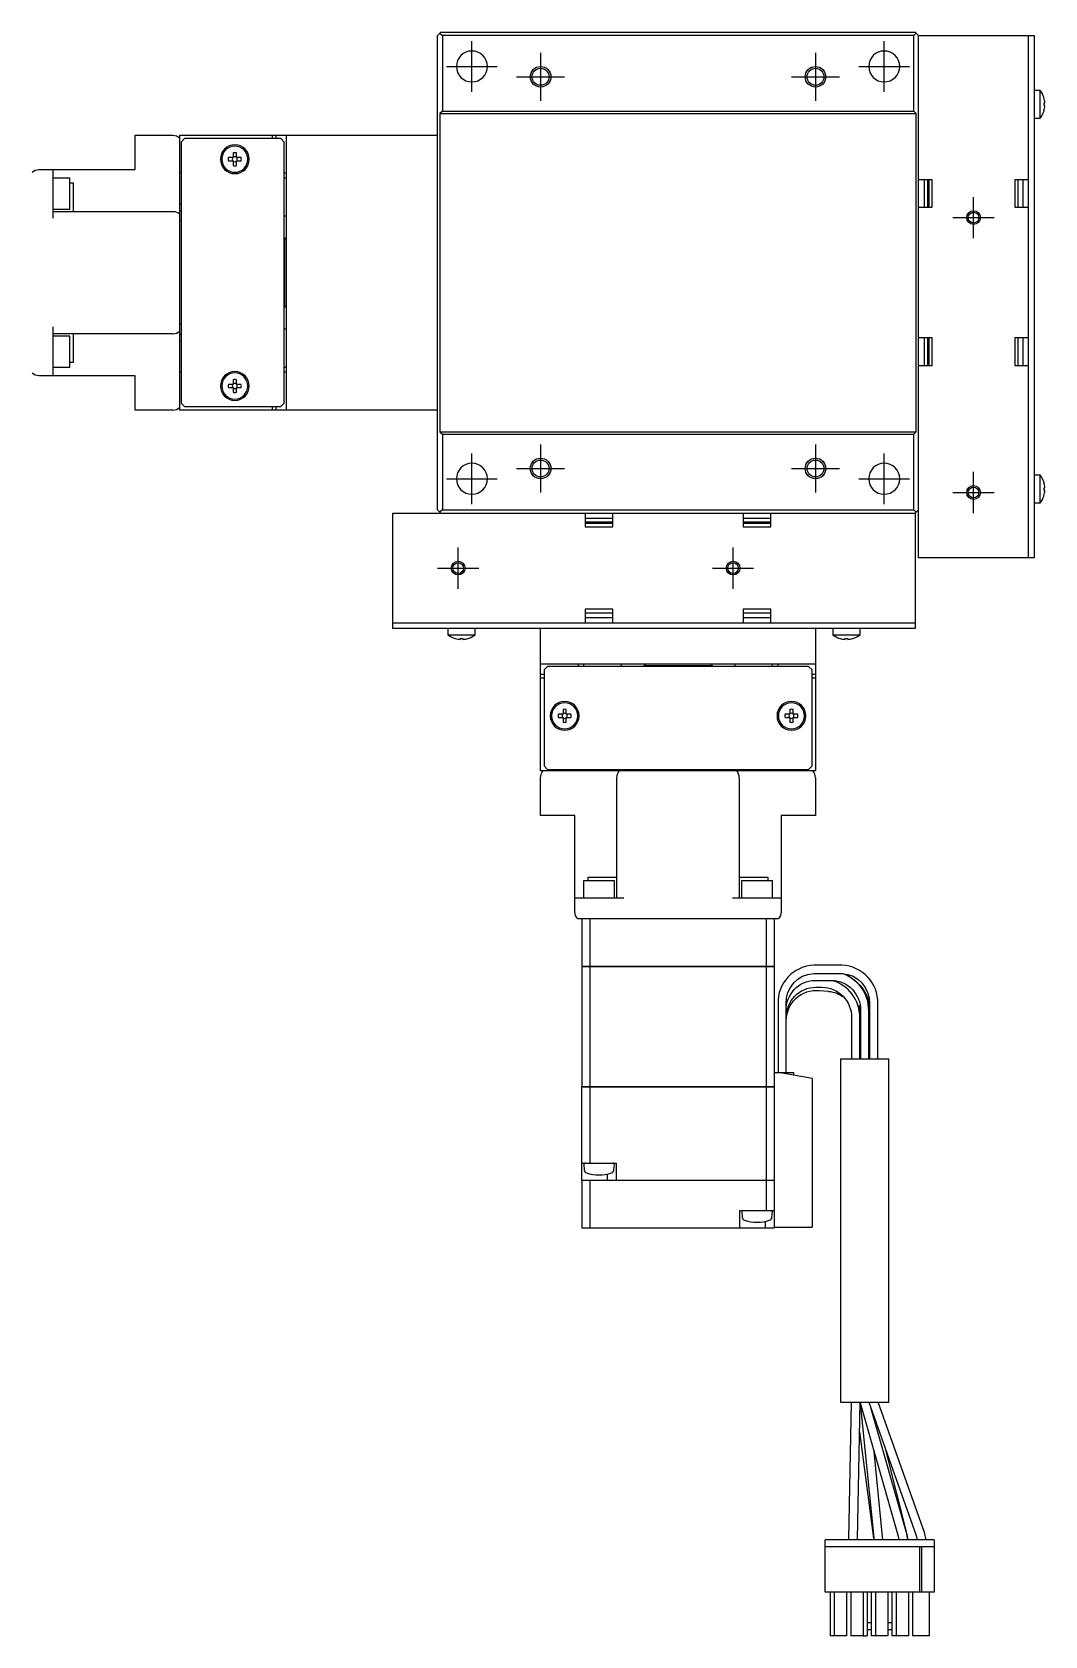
# Model space of a CAD drawing. Extents: x 0 to 721, y -8 to 419.
# Drawn here: x 573.5 to 720.9, y 98.3 to 331.7 of the extents above; entities that cross this region are included whole.
import ezdxf

# ---------------------------------------------------------------- set-up
doc = ezdxf.new("R2010")
doc.units = 0
doc.header["$LTSCALE"] = 0.5
doc.linetypes.add('CENTER', pattern=[50.8, 31.75, -6.35, 6.35, -6.35])
for name, color, linetype in [('MSM_CENTER', 1, 'CENTER'), ('MSM_CONTINUOUS', 7, 'CONTINUOUS'), ('MSM_NARROW', 5, 'CONTINUOUS')]:
    doc.layers.add(name, color=color, linetype=linetype)

msp = doc.modelspace()

# ---------------------------------------------------------------- linework, layer by layer
at = {"layer": 'MSM_CENTER'}
for p, q in [((637.54, 323.03), (637.54, 330.43)), ((697.54, 323.03), (697.54, 330.43)), ((647.54, 328.73), (647.54, 321.73)), ((687.54, 328.73), (687.54, 321.73)), ((633.84, 326.73), (641.24, 326.73)), ((644.04, 325.23), (651.04, 325.23)), ((684.04, 325.23), (691.04, 325.23)), ((693.84, 326.73), (701.24, 326.73)), ((710.54, 301.73), (710.54, 307.73)), ((707.54, 304.73), (713.54, 304.73)), ((647.54, 271.73), (647.54, 264.73)), ((687.54, 271.73), (687.54, 264.73)), ((637.54, 263.03), (637.54, 270.43)), ((697.54, 263.03), (697.54, 270.43)), ((633.84, 266.73), (641.24, 266.73)), ((644.04, 268.23), (651.04, 268.23)), ((684.04, 268.23), (691.04, 268.23)), ((693.84, 266.73), (701.24, 266.73)), ((710.54, 261.73), (710.54, 267.73)), ((707.54, 264.73), (713.54, 264.73)), ((635.54, 250.73), (635.54, 256.73)), ((675.54, 250.73), (675.54, 256.73)), ((632.54, 253.73), (638.54, 253.73)), ((672.54, 253.73), (678.54, 253.73))]:
    msp.add_line(p, q, dxfattribs=at)
at = {"layer": 'MSM_CONTINUOUS'}
for p, q in [((632.54, 331.23), (632.89, 331.58)), ((632.89, 331.58), (633.04, 331.73)), ((632.89, 331.58), (633.24, 331.23)), ((633.04, 331.73), (702.04, 331.73)), ((701.84, 331.23), (702.19, 331.58)), ((702.04, 331.73), (702.19, 331.58)), ((702.19, 331.58), (702.54, 331.23)), ((632.54, 262.23), (632.54, 331.23)), ((633.24, 331.23), (633.24, 320.23)), ((701.84, 331.23), (633.24, 331.23)), ((701.84, 320.23), (701.84, 331.23)), ((702.54, 255.23), (702.54, 331.23)), ((702.54, 331.23), (719.34, 331.23)), ((718.54, 255.23), (718.54, 331.23)), ((719.34, 331.23), (719.34, 255.23)), ((720.24, 323.23), (719.34, 323.23)), ((720.24, 319.23), (720.24, 323.23)), ((720.8, 322.16), (720.8, 322.18)), ((633.24, 320.23), (632.89, 319.88)), ((632.89, 319.88), (632.89, 273.58)), ((632.89, 319.88), (702.19, 319.88)), ((633.24, 320.23), (701.84, 320.23)), ((702.19, 319.88), (701.84, 320.23)), ((702.19, 273.58), (702.19, 319.88)), ((720.8, 321.43), (720.93, 321.43)), ((720.8, 321.03), (720.8, 321.43)), ((720.93, 321.03), (720.8, 321.03)), ((720.8, 320.28), (720.8, 320.31)), ((719.34, 319.23), (720.24, 319.23)), ((588.54, 311.73), (588.54, 316.73)), ((588.54, 316.73), (594.04, 316.73)), ((595.04, 316.73), (632.54, 316.73)), ((595.04, 276.73), (595.04, 316.73)), ((595.74, 316.23), (595.24, 315.73)), ((595.24, 315.73), (595.24, 277.73)), ((609.74, 316.23), (595.74, 316.23)), ((608.54, 316.23), (608.54, 316.73)), ((609.04, 316.23), (609.04, 316.73)), ((610.24, 315.73), (609.74, 316.23)), ((610.24, 277.73), (610.24, 315.73)), ((610.54, 276.73), (610.54, 316.73)), ((602.8, 313.47), (602.12, 313.47)), ((602.12, 312.99), (602.8, 312.99)), ((602.8, 314.15), (602.8, 313.47)), ((602.8, 312.99), (602.8, 312.31)), ((603.28, 313.47), (603.28, 314.15)), ((603.96, 313.47), (603.28, 313.47)), ((603.28, 312.99), (603.96, 312.99)), ((603.28, 312.31), (603.28, 312.99)), ((574.54, 311.73), (588.54, 311.73)), ((576.54, 311.73), (576.54, 304.63)), ((579.04, 310.48), (576.54, 310.48)), ((579.04, 305.98), (579.04, 310.48)), ((595.24, 311.23), (595.04, 311.23)), ((610.24, 311.23), (610.54, 311.23)), ((610.54, 310.48), (610.24, 310.48)), ((579.04, 309.81), (579.54, 309.81)), ((579.54, 309.81), (579.54, 305.63)), ((704.54, 310.23), (702.54, 310.23)), ((703.34, 310.23), (703.34, 306.23)), ((703.84, 310.23), (703.84, 306.23)), ((704.04, 310.23), (704.04, 306.23)), ((704.54, 306.23), (704.54, 310.23)), ((718.54, 310.23), (716.54, 310.23)), ((716.54, 310.23), (716.54, 306.23)), ((717.04, 306.23), (717.04, 310.23)), ((717.74, 306.23), (717.74, 310.23)), ((576.54, 305.98), (579.04, 305.98)), ((595.24, 306.73), (595.04, 306.73)), ((702.54, 306.23), (704.54, 306.23)), ((716.54, 306.23), (718.54, 306.23)), ((576.54, 305.63), (594.04, 305.63)), ((595.24, 305.73), (595.04, 305.73)), ((595.24, 304.23), (595.04, 304.23)), ((610.24, 304.98), (610.54, 304.98)), ((610.34, 301.73), (610.24, 301.73)), ((610.34, 291.73), (610.34, 301.73)), ((610.54, 301.53), (610.34, 301.73)), ((610.34, 291.73), (610.54, 291.93)), ((610.24, 291.73), (610.34, 291.73)), ((576.54, 288.83), (576.54, 281.73)), ((594.04, 287.83), (576.54, 287.83)), ((579.04, 287.48), (576.54, 287.48)), ((579.04, 282.98), (579.04, 287.48)), ((579.54, 287.83), (579.54, 283.65)), ((595.04, 289.23), (595.24, 289.23)), ((595.24, 287.73), (595.04, 287.73)), ((610.54, 288.48), (610.24, 288.48)), ((704.54, 287.23), (702.54, 287.23)), ((703.34, 287.23), (703.34, 283.23)), ((703.84, 287.23), (703.84, 283.23)), ((704.04, 287.23), (704.04, 283.23)), ((704.54, 283.23), (704.54, 287.23)), ((716.54, 287.23), (716.54, 283.23)), ((718.54, 287.23), (716.54, 287.23)), ((717.04, 283.23), (717.04, 287.23)), ((717.74, 283.23), (717.74, 287.23)), ((595.04, 286.73), (595.24, 286.73)), ((576.54, 282.98), (579.04, 282.98)), ((579.54, 283.65), (579.04, 283.65)), ((610.24, 282.98), (610.54, 282.98)), ((702.54, 283.23), (704.54, 283.23)), ((716.54, 283.23), (718.54, 283.23)), ((588.54, 281.73), (574.54, 281.73)), ((588.54, 276.73), (588.54, 281.73)), ((595.04, 282.23), (595.24, 282.23)), ((602.8, 280.47), (602.12, 280.47)), ((602.8, 281.15), (602.8, 280.47)), ((603.28, 280.47), (603.28, 281.15)), ((603.96, 280.47), (603.28, 280.47)), ((610.54, 282.23), (610.24, 282.23)), ((602.12, 279.99), (602.8, 279.99)), ((602.8, 279.99), (602.8, 279.31)), ((603.28, 279.31), (603.28, 279.99)), ((603.28, 279.99), (603.96, 279.99)), ((594.04, 276.73), (588.54, 276.73)), ((632.54, 276.73), (595.04, 276.73)), ((595.24, 277.73), (595.74, 277.23)), ((595.74, 277.23), (609.74, 277.23)), ((608.54, 276.73), (608.54, 277.23)), ((609.04, 276.73), (609.04, 277.23)), ((609.74, 277.23), (610.24, 277.73)), ((632.89, 273.58), (633.24, 273.23)), ((632.89, 273.58), (702.19, 273.58)), ((633.24, 273.23), (701.84, 273.23)), ((633.24, 273.23), (633.24, 262.23)), ((701.84, 273.23), (702.19, 273.58)), ((701.84, 262.23), (701.84, 273.23)), ((720.24, 267.23), (719.34, 267.23)), ((720.24, 263.23), (720.24, 267.23)), ((720.8, 266.16), (720.8, 266.18)), ((720.8, 265.43), (720.93, 265.43)), ((720.8, 265.03), (720.8, 265.43)), ((720.93, 265.03), (720.8, 265.03)), ((720.8, 264.28), (720.8, 264.31)), ((626.04, 244.93), (626.04, 261.73)), ((626.04, 261.73), (702.04, 261.73)), ((632.89, 261.88), (632.54, 262.23)), ((633.24, 262.23), (632.89, 261.88)), ((633.04, 261.73), (632.89, 261.88)), ((633.24, 262.23), (701.84, 262.23)), ((654.04, 261.73), (654.04, 259.73)), ((658.04, 259.73), (658.04, 261.73)), ((677.04, 261.73), (677.04, 259.73)), ((681.04, 259.73), (681.04, 261.73)), ((702.19, 261.88), (701.84, 262.23)), ((702.54, 262.23), (702.04, 261.73)), ((702.04, 261.73), (702.04, 244.93)), ((719.34, 263.23), (720.24, 263.23)), ((658.04, 260.93), (654.04, 260.93)), ((658.04, 260.43), (654.04, 260.43)), ((658.04, 260.23), (654.04, 260.23)), ((654.04, 259.73), (658.04, 259.73)), ((681.04, 260.93), (677.04, 260.93)), ((681.04, 260.43), (677.04, 260.43)), ((681.04, 260.23), (677.04, 260.23)), ((677.04, 259.73), (681.04, 259.73)), ((719.34, 255.23), (702.54, 255.23)), ((658.04, 247.73), (654.04, 247.73)), ((654.04, 247.73), (654.04, 245.73)), ((658.04, 245.73), (658.04, 247.73)), ((681.04, 247.73), (677.04, 247.73)), ((677.04, 247.73), (677.04, 245.73)), ((681.04, 245.73), (681.04, 247.73)), ((702.04, 245.73), (626.04, 245.73)), ((654.04, 247.23), (658.04, 247.23)), ((654.04, 246.53), (658.04, 246.53)), ((677.04, 247.23), (681.04, 247.23)), ((677.04, 246.53), (681.04, 246.53)), ((702.04, 244.93), (626.04, 244.93)), ((634.04, 244.93), (634.04, 244.04)), ((634.04, 244.04), (638.04, 244.04)), ((635.09, 243.48), (635.11, 243.48)), ((635.84, 243.48), (636.24, 243.48)), ((635.84, 243.35), (635.84, 243.48)), ((636.24, 243.48), (636.24, 243.35)), ((636.97, 243.48), (636.99, 243.48)), ((638.04, 244.04), (638.04, 244.93)), ((647.54, 224.23), (647.54, 244.93)), ((687.54, 244.93), (687.54, 224.23)), ((690.04, 244.93), (690.04, 244.04)), ((690.04, 244.04), (694.04, 244.04)), ((691.09, 243.48), (691.11, 243.48)), ((691.84, 243.48), (692.24, 243.48)), ((691.84, 243.35), (691.84, 243.48)), ((692.24, 243.48), (692.24, 243.35)), ((692.97, 243.48), (692.99, 243.48)), ((694.04, 244.04), (694.04, 244.93)), ((687.54, 239.73), (647.54, 239.73)), ((648.04, 238.23), (647.54, 238.23)), ((648.54, 239.43), (648.04, 238.93)), ((648.04, 238.93), (648.04, 224.93)), ((686.54, 239.43), (648.54, 239.43)), ((653.04, 239.43), (653.04, 239.73)), ((653.79, 239.73), (653.79, 239.43)), ((659.29, 239.43), (659.29, 239.73)), ((662.74, 239.73), (662.54, 239.53)), ((672.54, 239.53), (662.54, 239.53)), ((662.54, 239.53), (662.54, 239.43)), ((672.54, 239.53), (672.34, 239.73)), ((672.54, 239.43), (672.54, 239.53)), ((675.79, 239.73), (675.79, 239.43)), ((681.29, 239.43), (681.29, 239.73)), ((682.04, 239.73), (682.04, 239.43)), ((687.04, 238.93), (686.54, 239.43)), ((687.04, 224.93), (687.04, 238.93)), ((687.54, 238.23), (687.04, 238.23)), ((648.04, 237.73), (647.54, 237.73)), ((687.54, 237.73), (687.04, 237.73)), ((650.8, 232.47), (650.12, 232.47)), ((650.12, 231.99), (650.8, 231.99)), ((650.8, 233.15), (650.8, 232.47)), ((650.8, 231.99), (650.8, 231.31)), ((651.28, 232.47), (651.28, 233.15)), ((651.96, 232.47), (651.28, 232.47)), ((651.28, 231.31), (651.28, 231.99)), ((651.28, 231.99), (651.96, 231.99)), ((683.8, 232.47), (683.12, 232.47)), ((683.12, 231.99), (683.8, 231.99)), ((683.8, 233.15), (683.8, 232.47)), ((683.8, 231.99), (683.8, 231.31)), ((684.28, 232.47), (684.28, 233.15)), ((684.96, 232.47), (684.28, 232.47)), ((684.28, 231.31), (684.28, 231.99)), ((684.28, 231.99), (684.96, 231.99)), ((687.54, 224.23), (647.54, 224.23)), ((648.04, 224.93), (648.54, 224.43)), ((648.54, 224.43), (686.54, 224.43)), ((653.04, 224.43), (653.04, 224.23)), ((657.54, 224.43), (657.54, 224.23)), ((658.54, 224.43), (658.54, 224.23)), ((660.04, 224.43), (660.04, 224.23)), ((675.04, 224.23), (675.04, 224.43)), ((676.54, 224.43), (676.54, 224.23)), ((677.54, 224.23), (677.54, 224.43)), ((682.04, 224.23), (682.04, 224.43)), ((686.54, 224.43), (687.04, 224.93)), ((647.54, 217.73), (647.54, 223.23)), ((658.64, 205.73), (658.64, 223.23)), ((676.44, 223.23), (676.44, 205.73)), ((687.54, 223.23), (687.54, 217.73)), ((652.54, 217.73), (647.54, 217.73)), ((652.54, 203.73), (652.54, 217.73)), ((682.54, 217.73), (682.54, 203.73)), ((687.54, 217.73), (682.54, 217.73)), ((658.29, 208.23), (653.79, 208.23)), ((653.79, 208.23), (653.79, 205.73)), ((654.46, 208.23), (654.46, 208.73)), ((654.46, 208.73), (658.64, 208.73)), ((658.29, 205.73), (658.29, 208.23)), ((676.44, 208.73), (680.62, 208.73)), ((681.29, 208.23), (676.79, 208.23)), ((676.79, 208.23), (676.79, 205.73)), ((680.62, 208.73), (680.62, 208.23)), ((681.29, 205.73), (681.29, 208.23)), ((652.54, 205.73), (659.64, 205.73)), ((675.44, 205.73), (682.54, 205.73)), ((652.92, 202.73), (682.16, 202.73)), ((653.54, 202.73), (653.54, 195.74)), ((654.69, 202.73), (654.69, 195.74)), ((680.38, 202.73), (680.38, 195.74)), ((681.54, 202.73), (681.54, 195.74)), ((653.54, 195.74), (681.54, 195.74)), ((653.54, 195.73), (653.54, 178.24)), ((681.54, 195.73), (653.54, 195.73)), ((653.55, 195.73), (653.55, 195.74)), ((654.69, 195.73), (654.69, 178.24)), ((654.7, 195.73), (654.7, 195.74)), ((680.38, 195.73), (680.38, 195.74)), ((680.38, 195.73), (680.38, 178.24)), ((681.53, 195.73), (681.53, 195.74)), ((681.54, 195.73), (681.54, 157.73)), ((691.39, 195.93), (687.29, 195.93)), ((687.29, 194.73), (691.39, 194.73)), ((687.45, 193.73), (689.93, 193.73)), ((691.38, 194.72), (691.35, 194.73)), ((687.6, 192.73), (688.48, 192.73)), ((688.05, 192.26), (689.44, 192.14)), ((682.09, 190.33), (682.09, 180.33)), ((683.29, 180.33), (683.29, 190.33)), ((693.93, 190.05), (693.93, 190.07)), ((693.93, 190.07), (693.94, 190.05)), ((693.99, 189.33), (693.93, 190.05)), ((693.94, 190.05), (694.09, 188.83)), ((693.99, 182.33), (693.99, 189.33)), ((694.09, 189.33), (694.09, 182.33)), ((695.29, 182.33), (695.29, 189.33)), ((695.39, 190.33), (695.39, 182.33)), ((696.59, 182.33), (696.59, 190.33)), ((683.29, 187.85), (683.29, 188.09)), ((692.79, 188.33), (692.79, 182.33)), ((691.19, 182.33), (698.19, 182.33)), ((691.19, 182.33), (691.19, 132.33)), ((698.19, 132.33), (698.19, 182.33)), ((681.54, 180.33), (684.34, 180.33)), ((687.04, 179.47), (682.14, 180.33)), ((684.34, 180.33), (684.34, 179.95)), ((653.54, 178.24), (681.54, 178.24)), ((681.54, 178.23), (653.54, 178.23)), ((653.54, 164.63), (653.54, 178.23)), ((653.55, 178.23), (653.55, 178.24)), ((654.69, 178.23), (654.69, 167.13)), ((654.7, 178.23), (654.7, 178.24)), ((680.38, 178.23), (680.38, 178.24)), ((680.38, 178.23), (680.38, 164.63)), ((681.53, 178.23), (681.53, 178.24)), ((687.04, 179.47), (687.04, 157.83)), ((653.54, 167.13), (658.54, 167.13)), ((653.81, 166.92), (653.88, 166.15)), ((658.2, 166.15), (658.27, 166.92)), ((658.54, 167.13), (658.54, 164.63)), ((681.54, 164.63), (653.54, 164.63)), ((653.54, 164.62), (653.54, 157.73)), ((681.54, 164.62), (653.54, 164.62)), ((653.55, 164.63), (653.55, 164.62)), ((654.69, 164.62), (654.69, 157.73)), ((654.7, 164.63), (654.7, 164.62)), ((657.29, 164.63), (657.29, 165.57)), ((680.38, 164.63), (680.38, 164.62)), ((680.38, 164.62), (680.38, 160.23)), ((681.53, 164.63), (681.53, 164.62)), ((676.54, 160.23), (681.54, 160.23)), ((676.54, 157.73), (676.54, 160.23)), ((676.81, 160.03), (676.88, 159.26)), ((681.2, 159.26), (681.27, 160.03)), ((653.54, 157.73), (681.54, 157.73)), ((680.29, 157.73), (680.29, 158.68)), ((681.54, 157.83), (687.04, 157.83)), ((691.19, 132.33), (698.19, 132.33)), ((692.74, 132.33), (692.34, 112.44)), ((693.64, 112.42), (694.04, 132.33)), ((694.04, 132.25), (699.57, 112.83)), ((694.05, 132.21), (696.01, 112.61)), ((695.3, 132.33), (702.19, 112.93)), ((700.82, 113.18), (695.63, 131.4)), ((703.41, 113.37), (696.68, 132.33)), ((693.95, 128.03), (696, 112.58)), ((697.3, 112.74), (696.06, 125.15)), ((700.87, 113.1), (697.76, 125.41)), ((704.79, 112.33), (688.94, 112.33)), ((688.94, 104.68), (688.94, 112.33)), ((692.34, 112.44), (692.34, 112.33)), ((693.64, 112.33), (693.64, 112.48)), ((693.64, 112.33), (693.64, 112.42)), ((696.01, 112.61), (696.03, 112.33)), ((697.33, 112.33), (697.3, 112.74)), ((699.57, 112.83), (699.68, 112.33)), ((701, 112.33), (700.82, 113.18)), ((701.01, 112.33), (700.87, 113.1)), ((702.19, 112.94), (702.35, 112.33)), ((702.19, 112.93), (702.35, 112.33)), ((703.67, 112.33), (703.41, 113.37)), ((704.79, 112.33), (704.79, 104.68)), ((704.79, 111.31), (688.94, 111.31)), ((702.71, 104.68), (702.71, 111.31)), ((703.01, 104.68), (703.01, 111.31)), ((704.79, 104.68), (688.94, 104.68)), ((689.66, 104.68), (689.66, 98.33)), ((690.26, 104.68), (690.26, 98.33)), ((692.06, 104.68), (692.06, 98.33)), ((692.66, 104.68), (692.66, 98.33)), ((694.46, 104.68), (694.46, 98.33)), ((695.06, 104.68), (695.06, 98.33)), ((695.66, 104.68), (695.66, 98.33)), ((696.26, 104.68), (696.26, 98.33)), ((698.06, 104.68), (698.06, 98.33)), ((698.66, 104.68), (698.66, 98.33)), ((699.26, 104.68), (699.26, 98.33)), ((701.06, 104.68), (701.06, 98.33)), ((701.66, 104.68), (701.66, 98.33)), ((704.06, 104.68), (704.06, 98.33)), ((690.26, 98.33), (689.66, 98.33)), ((692.06, 98.33), (690.26, 98.33)), ((694.46, 98.33), (692.66, 98.33)), ((694.46, 98.33), (695.06, 98.33)), ((695.66, 100.22), (695.06, 100.22)), ((695.66, 99.22), (695.06, 99.22)), ((696.26, 98.33), (695.66, 98.33)), ((698.06, 98.33), (696.26, 98.33)), ((698.66, 100.22), (698.06, 100.22)), ((698.66, 99.22), (698.06, 99.22)), ((699.26, 98.33), (698.66, 98.33)), ((701.06, 98.33), (699.26, 98.33)), ((704.06, 98.33), (701.66, 98.33))]:
    msp.add_line(p, q, dxfattribs=at)
at = {"layer": 'MSM_CONTINUOUS', "extrusion": (0, 0, -1)}
for centre, radius in [((-637.54, 326.73), 2.25), ((-697.54, 326.73), 2.25), ((-603.04, 313.23), 2.1), ((-603.04, 313.23), 1.9), ((-603.04, 280.23), 2.1), ((-603.04, 280.23), 1.9), ((-637.54, 266.73), 2.25), ((-697.54, 266.73), 2.25), ((-651.04, 232.23), 2.1), ((-651.04, 232.23), 1.9), ((-684.04, 232.23), 2.1), ((-684.04, 232.23), 1.9)]:
    msp.add_circle(centre, radius, dxfattribs=at)
at = {"layer": 'MSM_CONTINUOUS'}
for centre, radius in [((647.54, 325.23), 1.23), ((687.54, 325.23), 1.23), ((710.54, 304.73), 0.783), ((647.54, 268.23), 1.23), ((687.54, 268.23), 1.23), ((710.54, 264.73), 0.783), ((635.54, 253.73), 0.783), ((675.54, 253.73), 0.783)]:
    msp.add_circle(centre, radius, dxfattribs=at)
for centre, radius, start, end in [((717.74, 321.23), 3.2, 17.27, 38.6822), ((717.74, 321.23), 3.19, 3.5904, 16.9053), ((717.74, 321.23), 3.2, 321.3178, 342.73), ((717.74, 321.23), 3.19, 343.0947, 356.4096), ((603.04, 313.23), 0.95, 165.3667, 194.6333), ((603.04, 313.23), 0.365, 138.8496, 221.1504), ((603.04, 313.23), 0.95, 75.3667, 104.6333), ((603.04, 313.23), 0.365, 48.8496, 131.1504), ((603.04, 313.23), 0.365, 228.8496, 311.1504), ((603.04, 313.23), 0.365, 318.8496, 41.1504), ((603.04, 313.23), 0.95, 345.3667, 14.6333), ((603.04, 313.23), 0.95, 255.3667, 284.6333), ((594.04, 289.33), 1.5, 270, 311.8103), ((603.04, 280.23), 0.95, 165.3667, 194.6333), ((603.04, 280.23), 0.365, 138.8496, 221.1504), ((603.04, 280.23), 0.95, 75.3667, 104.6333), ((603.04, 280.23), 0.365, 48.8496, 131.1504), ((603.04, 280.23), 0.365, 318.8496, 41.1504), ((603.04, 280.23), 0.95, 345.3667, 14.6333), ((603.04, 280.23), 0.365, 228.8496, 311.1504), ((603.04, 280.23), 0.95, 255.3667, 284.6333), ((594.04, 278.23), 1.5, 270, 311.8103), ((717.74, 265.23), 3.2, 17.27, 38.6822), ((717.74, 265.23), 3.19, 3.5904, 16.9053), ((717.74, 265.23), 3.2, 321.3178, 342.73), ((717.74, 265.23), 3.19, 343.0947, 356.4096), ((636.04, 246.53), 3.2, 231.3178, 252.73), ((636.04, 246.53), 3.19, 253.0947, 266.4096), ((636.04, 246.53), 3.19, 273.5904, 286.9053), ((636.04, 246.53), 3.2, 287.27, 308.6822), ((692.04, 246.53), 3.2, 231.3178, 252.73), ((692.04, 246.53), 3.19, 253.0947, 266.4096), ((692.04, 246.53), 3.19, 273.5904, 286.9053), ((692.04, 246.53), 3.2, 287.27, 308.6822), ((651.04, 232.23), 0.95, 165.3667, 194.6333), ((651.04, 232.23), 0.365, 138.8496, 221.1504), ((651.04, 232.23), 0.95, 75.3667, 104.6333), ((651.04, 232.23), 0.365, 48.8496, 131.1504), ((651.04, 232.23), 0.365, 228.8496, 311.1504), ((651.04, 232.23), 0.95, 255.3667, 284.6333), ((651.04, 232.23), 0.365, 318.8496, 41.1504), ((651.04, 232.23), 0.95, 345.3667, 14.6333), ((684.04, 232.23), 0.95, 165.3667, 194.6333), ((684.04, 232.23), 0.365, 138.8496, 221.1504), ((684.04, 232.23), 0.95, 75.3667, 104.6333), ((684.04, 232.23), 0.365, 48.8496, 131.1504), ((684.04, 232.23), 0.365, 228.8496, 311.1504), ((684.04, 232.23), 0.95, 255.3667, 284.6333), ((684.04, 232.23), 0.365, 318.8496, 41.1504), ((684.04, 232.23), 0.95, 345.3667, 14.6333), ((674.94, 223.23), 1.5, 0, 41.8103), ((686.04, 223.23), 1.5, 0, 41.8103), ((687.5, 190.53), 5.41, 92.1863, 182.0343), ((688.4, 188.36), 5.59, 359.7079, 74.0346), ((689.72, 189.41), 5.57, 359.2277, 72.6191), ((691.19, 190.53), 5.41, 357.9067, 87.8727), ((654.01, 166.93), 0.2, 90, 185), ((654.37, 166.19), 0.5, 185, 252.3708), ((656.04, 171.43), 6, 252.3708, 287.6292), ((657.71, 166.19), 0.5, 287.6292, 355), ((658.07, 166.93), 0.2, 355, 90), ((677.01, 160.04), 0.2, 108.1949, 185), ((677.37, 159.3), 0.5, 185, 252.3708), ((679.04, 164.54), 6, 252.3708, 287.6292), ((680.71, 159.3), 0.5, 287.6292, 355), ((681.07, 160.04), 0.2, 355, 71.8051)]:
    msp.add_arc(centre, radius, start, end, dxfattribs=at)
at = {"layer": 'MSM_CONTINUOUS', "extrusion": (0, 0, -1)}
for centre, radius, start, end in [((-594.04, 315.23), 1.5, 90, 131.8103), ((-574.54, 310.23), 1.5, 48.1897, 90), ((-594.04, 304.13), 1.5, 90, 131.8103), ((-574.54, 283.23), 1.5, 270, 311.8103), ((-649.04, 223.23), 1.5, 0, 41.8103), ((-660.14, 223.23), 1.5, 0, 41.8103), ((-654.04, 203.73), 1.5, 318.1897, 0), ((-681.04, 203.73), 1.5, 180, 221.8103), ((-687.5, 190.52), 4.22, 357.4296, 87.1458), ((-687.57, 189.45), 4.29, 358.4433, 88.358), ((-689.8, 189.45), 4.29, 91.6879, 181.5108), ((-691.17, 190.52), 4.22, 92.931, 182.4936), ((-689.94, 189.44), 5.45, 113.9954, 178.8909), ((-687.64, 188.38), 4.36, 359.4143, 89.4108), ((-687.68, 187.89), 4.39, 359.8692, 94.9179), ((-688.43, 188.38), 4.36, 90.6063, 180.5686), ((-689.06, 187.78), 4.37, 95.0458, 127.0419)]:
    msp.add_arc(centre, radius, start, end, dxfattribs=at)
at = {"layer": 'MSM_NARROW'}
for centre, radius in [((647.54, 325.23), 1.5), ((687.54, 325.23), 1.5), ((710.54, 304.73), 1), ((647.54, 268.23), 1.5), ((687.54, 268.23), 1.5), ((710.54, 264.73), 1), ((635.54, 253.73), 1), ((675.54, 253.73), 1)]:
    msp.add_circle(centre, radius, dxfattribs=at)

doc.saveas('drawing.dxf')
